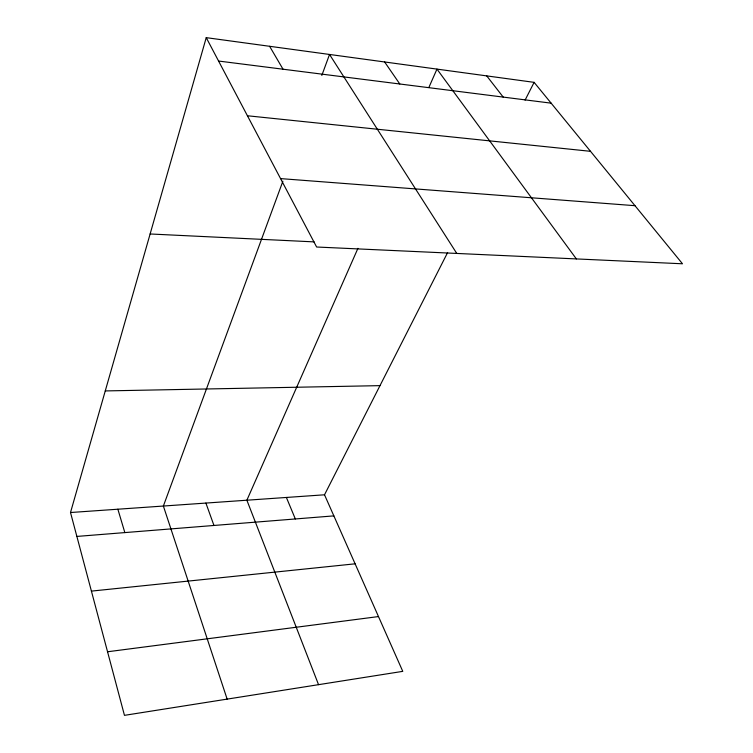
<?xml version="1.0" encoding="UTF-8"?>
<svg xmlns="http://www.w3.org/2000/svg" width="753" height="753" viewBox="0 0 753 753"><rect width="100%" height="100%" fill="white"/><g stroke="black" fill="none" stroke-linecap="round" stroke-linejoin="round"><path stroke-width="1.13" d="M447.593 252.603L324.515 494.796L402.77 671.356L124.461 715.35L70.509 512.52L206.237 37.65L534.112 82.35L682.491 263.785L316.627 247.012L206.237 37.65M282.883 181.228L163.373 506.035L227.142 699.123M321.813 75.441L329.532 54.461L456.779 253.441M357.939 248.339L246.871 500.218L318.547 684.675M428.975 87.226L436.966 69.107L576.356 258.919M525.086 100.121L534.112 82.35M107.547 651.769L378.486 616.566M91.414 591.114L355.105 563.818M76.872 536.428L333.861 515.88M70.509 512.52L324.515 494.796M105.26 390.929L379.992 385.64M150.12 233.976L314.123 241.882M280.558 178.602L634.977 205.691M247.417 115.764L590.512 151.315M218.568 61.04L551.13 103.161M486.73 75.893L503.211 97.099M384.632 61.972L399.796 83.997M269.612 46.291L283.024 69.201M286.385 497.46L295.336 518.958M205.898 503.07L213.956 525.472M117.863 509.216L124.847 532.597"/></g></svg>
